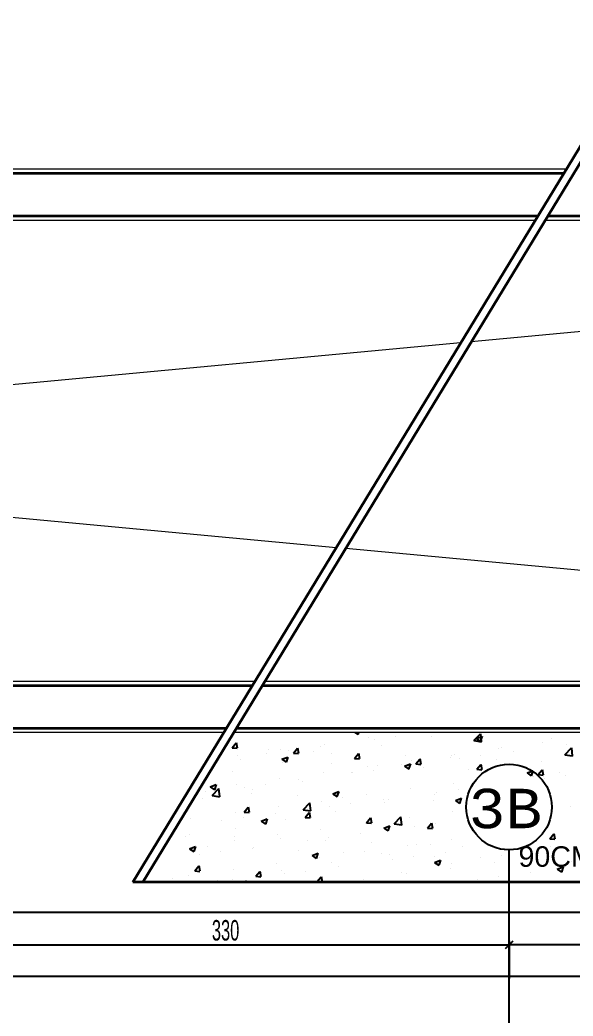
# Model space of a CAD drawing. Header units: inches. Extents: x -7543 to -822, y 102837 to 190349.
# Drawn here: x -836.4263 to -836.3938, y 102837.0206 to 102837.079 of the extents above; entities that cross this region are included whole.
import ezdxf

# ---------------------------------------------------------------- set-up
doc = ezdxf.new("R2010")
doc.units = ezdxf.units.IN
doc.header["$MEASUREMENT"] = 0
for name, pattern in [('__ZG_T_P__9', [22, 1, -10, 1, -10]), ('DASHDOTX2', [2, 1, -0.5, 0, -0.5]), ('DOT', [6.35, 0, -6.35])]:
    doc.linetypes.add(name, pattern=pattern)
for name, color, linetype, lineweight in [('AKS', 1, 'Continuous', 25), ('ICOL', 55, 'Continuous', 25), ('SIVA', 150, 'Continuous', 15), ('TARAMA', 8, 'Continuous', 25), ('YAZI', 7, 'Continuous', 25)]:
    doc.layers.add(name, color=color, linetype=linetype, lineweight=lineweight)
doc.layers.add('DUVAR', color=7, linetype='Continuous', lineweight=35, true_color=0xfc4642)
doc.layers.add('MERDİVEN', color=7, linetype='Continuous', lineweight=20, true_color=0x16c244)
doc.styles.add('ISIM', font='monos.ttf', dxfattribs={"width": 1.1, "height": 200})
doc.styles.add('OLCU', font='tromand.shx', dxfattribs={"width": 0.6, "height": 12})
doc.styles.add('TURKCE', font='arial.ttf')

msp = doc.modelspace()

# ---------------------------------------------------------------- linework, layer by layer
at = {"layer": 'AKS', "linetype": 'DASHDOTX2', "ltscale": 10}
msp.add_line((-836.397578, 102836.79642), (-836.397578, 102837.030376), dxfattribs=at)
at = {"layer": 'AKS', "color": 0}
msp.add_circle((-836.397578, 102837.032886), 0.00251, dxfattribs=at)
at = {"layer": 'DUVAR'}
for p, q in [((-836.419629, 102837.028494), (-836.388907, 102837.078993)), ((-836.419044, 102837.028494), (-836.388322, 102837.078993)), ((-836.320822, 102837.067493), (-836.395318, 102837.067493)), ((-836.319972, 102837.039995), (-836.412048, 102837.039994)), ((-836.320822, 102837.037495), (-836.413569, 102837.037494)), ((-836.329822, 102837.028495), (-836.419629, 102837.028494))]:
    msp.add_line(p, q, dxfattribs=at)
at = {"layer": 'DUVAR', "linetype": '__ZG_T_P__9'}
for p, q in [((-836.394382, 102837.069993), (-836.468322, 102837.069993)), ((-836.395903, 102837.067493), (-836.468322, 102837.067493)), ((-836.412633, 102837.039994), (-836.468322, 102837.039994)), ((-836.414154, 102837.037494), (-836.468322, 102837.037494))]:
    msp.add_line(p, q, dxfattribs=at)
at = {"layer": 'ICOL'}
for p, q in [((-836.739744, 102837.026719), (-836.3544, 102837.026719)), ((-836.397357, 102837.025026), (-836.397798, 102837.024585)), ((-836.397357, 102837.025022), (-836.397798, 102837.024581)), ((-836.397578, 102837.025039), (-836.397578, 102837.022855)), ((-836.397578, 102837.025035), (-836.397578, 102837.022851)), ((-836.397656, 102837.024801), (-836.430494, 102837.024801)), ((-836.3729, 102837.024805), (-836.3975, 102837.024805)), ((-836.3534, 102837.022967), (-836.740744, 102837.022967))]:
    msp.add_line(p, q, dxfattribs=at)
at = {"layer": 'MERDİVEN', "linetype": 'ByBlock', "lineweight": 15}
for p, q in [((-836.320822, 102837.067493), (-836.399797, 102837.060131)), ((-836.407152, 102837.048042), (-836.320822, 102837.039995))]:
    msp.add_line(p, q, dxfattribs=at)
at = {"layer": 'MERDİVEN', "linetype": 'DOT', "lineweight": 15}
for p, q in [((-836.400417, 102837.060073), (-836.468322, 102837.053743)), ((-836.468322, 102837.053743), (-836.407706, 102837.048093))]:
    msp.add_line(p, q, dxfattribs=at)
at = {"layer": 'SIVA', "linetype": '__ZG_T_P__9'}
for p, q in [((-836.39423, 102837.070243), (-836.468322, 102837.070243)), ((-836.396055, 102837.067243), (-836.468322, 102837.067243)), ((-836.412481, 102837.040244), (-836.468322, 102837.040244)), ((-836.414306, 102837.037244), (-836.468322, 102837.037244))]:
    msp.add_line(p, q, dxfattribs=at)
at = {"layer": 'SIVA'}
for p, q in [((-836.321072, 102837.067243), (-836.39547, 102837.067243)), ((-836.319972, 102837.040245), (-836.411896, 102837.040244)), ((-836.321072, 102837.037245), (-836.413721, 102837.037244))]:
    msp.add_line(p, q, dxfattribs=at)
at = {"layer": 'TARAMA'}
for p, q in [((-836.40662, 102837.037244), (-836.406444, 102837.037126)), ((-836.40643, 102837.037126), (-836.40639, 102837.037244)), ((-836.405827, 102837.036941), (-836.405827, 102837.036941)), ((-836.405476, 102837.036859), (-836.405476, 102837.036859)), ((-836.404225, 102837.037024), (-836.404225, 102837.037024)), ((-836.402141, 102837.036997), (-836.402141, 102837.036997)), ((-836.399644, 102837.036774), (-836.399255, 102837.03718)), ((-836.399644, 102837.036774), (-836.399199, 102837.036705)), ((-836.399507, 102837.036893), (-836.399157, 102837.037027)), ((-836.399507, 102837.036893), (-836.399259, 102837.036725)), ((-836.399244, 102837.036726), (-836.399143, 102837.037028)), ((-836.399184, 102837.036703), (-836.39924, 102837.037178)), ((-836.395631, 102837.036675), (-836.395631, 102837.036675)), ((-836.395111, 102837.036901), (-836.395111, 102837.036901)), ((-836.41381, 102837.036353), (-836.413569, 102837.036641)), ((-836.41381, 102837.036353), (-836.413511, 102837.036327)), ((-836.413496, 102837.036328), (-836.413554, 102837.036641)), ((-836.411683, 102837.036234), (-836.411683, 102837.036234)), ((-836.410949, 102837.036246), (-836.410949, 102837.036246)), ((-836.410528, 102837.036194), (-836.410528, 102837.036194)), ((-836.410223, 102837.03604), (-836.409982, 102837.036327)), ((-836.40991, 102837.036014), (-836.409968, 102837.036328)), ((-836.409014, 102837.036121), (-836.409014, 102837.036121)), ((-836.408634, 102837.036443), (-836.408634, 102837.036443)), ((-836.408424, 102837.036566), (-836.408424, 102837.036566)), ((-836.405057, 102837.036497), (-836.405057, 102837.036497)), ((-836.398198, 102837.036323), (-836.398198, 102837.036323)), ((-836.398027, 102837.0364), (-836.398027, 102837.0364)), ((-836.397343, 102837.036131), (-836.397343, 102837.036131)), ((-836.394308, 102837.035946), (-836.393918, 102837.036352)), ((-836.394185, 102837.036546), (-836.394185, 102837.036546)), ((-836.393848, 102837.035875), (-836.393903, 102837.03635)), ((-836.413517, 102837.035894), (-836.413517, 102837.035894)), ((-836.413298, 102837.035675), (-836.413298, 102837.035675)), ((-836.411779, 102837.036029), (-836.411779, 102837.036029)), ((-836.410894, 102837.035681), (-836.410544, 102837.035815)), ((-836.410894, 102837.035681), (-836.410645, 102837.035513)), ((-836.410631, 102837.035514), (-836.410529, 102837.035816)), ((-836.410629, 102837.035562), (-836.410629, 102837.035562)), ((-836.410223, 102837.03604), (-836.409925, 102837.036014)), ((-836.407973, 102837.035996), (-836.407973, 102837.035996)), ((-836.406637, 102837.035726), (-836.406396, 102837.036013)), ((-836.406637, 102837.035726), (-836.406338, 102837.0357)), ((-836.406324, 102837.0357), (-836.406381, 102837.036014)), ((-836.406345, 102837.036008), (-836.406345, 102837.036008)), ((-836.403676, 102837.035895), (-836.403676, 102837.035895)), ((-836.403321, 102837.035628), (-836.403321, 102837.035628)), ((-836.403051, 102837.035412), (-836.40281, 102837.035699)), ((-836.402737, 102837.035387), (-836.402795, 102837.0357)), ((-836.401007, 102837.035782), (-836.401007, 102837.035782)), ((-836.400943, 102837.0359), (-836.400943, 102837.0359)), ((-836.400795, 102837.035948), (-836.400795, 102837.035948)), ((-836.400488, 102837.035717), (-836.400488, 102837.035717)), ((-836.399237, 102837.035881), (-836.399237, 102837.035881)), ((-836.398338, 102837.03567), (-836.398338, 102837.03567)), ((-836.395669, 102837.035557), (-836.395669, 102837.035557)), ((-836.394308, 102837.035946), (-836.393863, 102837.035877)), ((-836.413805, 102837.034995), (-836.413805, 102837.034995)), ((-836.410889, 102837.035496), (-836.410889, 102837.035496)), ((-836.40796, 102837.035449), (-836.40796, 102837.035449)), ((-836.405888, 102837.035276), (-836.405888, 102837.035276)), ((-836.40554, 102837.035052), (-836.40554, 102837.035052)), ((-836.405291, 102837.035336), (-836.405291, 102837.035336)), ((-836.403859, 102837.035399), (-836.403859, 102837.035399)), ((-836.403709, 102837.03528), (-836.403358, 102837.035415)), ((-836.403709, 102837.03528), (-836.40346, 102837.035112)), ((-836.403646, 102837.035301), (-836.403646, 102837.035301)), ((-836.403445, 102837.035113), (-836.403344, 102837.035415)), ((-836.403051, 102837.035412), (-836.402752, 102837.035386)), ((-836.402622, 102837.035224), (-836.402622, 102837.035224)), ((-836.399953, 102837.035111), (-836.399953, 102837.035111)), ((-836.399464, 102837.035098), (-836.399223, 102837.035386)), ((-836.399464, 102837.035098), (-836.399166, 102837.035072)), ((-836.399151, 102837.035073), (-836.399209, 102837.035386)), ((-836.396523, 102837.03488), (-836.396173, 102837.035014)), ((-836.396259, 102837.034713), (-836.396158, 102837.035015)), ((-836.395878, 102837.034785), (-836.395637, 102837.035072)), ((-836.395692, 102837.035011), (-836.395692, 102837.035011)), ((-836.395565, 102837.034759), (-836.395622, 102837.035073)), ((-836.41101, 102837.034581), (-836.41101, 102837.034581)), ((-836.409949, 102837.034471), (-836.409949, 102837.034471)), ((-836.409691, 102837.034398), (-836.409691, 102837.034398)), ((-836.408485, 102837.034901), (-836.408485, 102837.034901)), ((-836.406792, 102837.034887), (-836.406792, 102837.034887)), ((-836.406775, 102837.034899), (-836.406775, 102837.034899)), ((-836.396523, 102837.03488), (-836.396274, 102837.034712)), ((-836.396118, 102837.03465), (-836.396118, 102837.03465)), ((-836.395878, 102837.034785), (-836.395579, 102837.034758)), ((-836.395501, 102837.034574), (-836.395501, 102837.034574)), ((-836.394614, 102837.034885), (-836.394614, 102837.034885)), ((-836.394249, 102837.034739), (-836.394249, 102837.034739)), ((-836.415347, 102837.033805), (-836.415347, 102837.033805)), ((-836.415095, 102837.034068), (-836.414745, 102837.034202)), ((-836.415095, 102837.034068), (-836.414847, 102837.0339)), ((-836.41499, 102837.033558), (-836.4146, 102837.033964)), ((-836.414832, 102837.033901), (-836.41473, 102837.034203)), ((-836.41453, 102837.033488), (-836.414585, 102837.033962)), ((-836.413577, 102837.034229), (-836.413577, 102837.034229)), ((-836.413095, 102837.034057), (-836.413095, 102837.034057)), ((-836.412607, 102837.033897), (-836.412607, 102837.033897)), ((-836.411843, 102837.034222), (-836.411843, 102837.034222)), ((-836.40791, 102837.033668), (-836.40756, 102837.033802)), ((-836.407646, 102837.0335), (-836.407545, 102837.033803)), ((-836.403381, 102837.033964), (-836.403381, 102837.033964)), ((-836.400856, 102837.034284), (-836.400856, 102837.034284)), ((-836.400552, 102837.033909), (-836.400552, 102837.033909)), ((-836.415523, 102837.033397), (-836.415523, 102837.033397)), ((-836.41499, 102837.033558), (-836.414545, 102837.033489)), ((-836.412678, 102837.033692), (-836.412678, 102837.033692)), ((-836.410009, 102837.033579), (-836.410009, 102837.033579)), ((-836.408545, 102837.033237), (-836.408545, 102837.033237)), ((-836.40791, 102837.033668), (-836.407661, 102837.0335)), ((-836.40734, 102837.033466), (-836.40734, 102837.033466)), ((-836.405949, 102837.033612), (-836.405949, 102837.033612)), ((-836.404962, 102837.033329), (-836.404962, 102837.033329)), ((-836.404671, 102837.033354), (-836.404671, 102837.033354)), ((-836.402002, 102837.033241), (-836.402002, 102837.033241)), ((-836.40195, 102837.033649), (-836.40195, 102837.033649)), ((-836.401804, 102837.033745), (-836.401804, 102837.033745)), ((-836.400724, 102837.033267), (-836.400374, 102837.033401)), ((-836.400724, 102837.033267), (-836.400475, 102837.033099)), ((-836.400461, 102837.0331), (-836.400359, 102837.033402)), ((-836.413116, 102837.032592), (-836.412875, 102837.03288)), ((-836.413116, 102837.032592), (-836.412817, 102837.032566)), ((-836.412802, 102837.032567), (-836.41286, 102837.03288)), ((-836.411071, 102837.032917), (-836.411071, 102837.032917)), ((-836.409654, 102837.032731), (-836.409264, 102837.033137)), ((-836.409654, 102837.032731), (-836.409209, 102837.032662)), ((-836.409194, 102837.03266), (-836.409249, 102837.033135)), ((-836.408107, 102837.032915), (-836.408107, 102837.032915)), ((-836.407782, 102837.032648), (-836.407782, 102837.032648)), ((-836.406855, 102837.033079), (-836.406855, 102837.033079)), ((-836.404866, 102837.033149), (-836.404866, 102837.033149)), ((-836.400917, 102837.03262), (-836.400917, 102837.03262)), ((-836.393994, 102837.032903), (-836.393994, 102837.032903)), ((-836.416235, 102837.03219), (-836.416235, 102837.03219)), ((-836.41441, 102837.032085), (-836.41441, 102837.032085)), ((-836.413638, 102837.032565), (-836.413638, 102837.032565)), ((-836.413158, 102837.03225), (-836.413158, 102837.03225)), ((-836.412111, 102837.032055), (-836.411761, 102837.032189)), ((-836.412111, 102837.032055), (-836.411862, 102837.031887)), ((-836.411847, 102837.031888), (-836.411746, 102837.03219)), ((-836.411265, 102837.032499), (-836.411265, 102837.032499)), ((-836.410698, 102837.032148), (-836.410698, 102837.032148)), ((-836.40953, 102837.032279), (-836.409289, 102837.032566)), ((-836.40953, 102837.032279), (-836.409231, 102837.032253)), ((-836.409216, 102837.032253), (-836.409274, 102837.032567)), ((-836.405943, 102837.031965), (-836.405702, 102837.032252)), ((-836.40563, 102837.031939), (-836.405688, 102837.032253)), ((-836.404317, 102837.031903), (-836.403928, 102837.032309)), ((-836.403858, 102837.031832), (-836.403913, 102837.032307)), ((-836.403442, 102837.032299), (-836.403442, 102837.032299)), ((-836.399974, 102837.032187), (-836.399974, 102837.032187)), ((-836.413613, 102837.031647), (-836.413613, 102837.031647)), ((-836.408606, 102837.031573), (-836.408606, 102837.031573)), ((-836.406009, 102837.031947), (-836.406009, 102837.031947)), ((-836.405943, 102837.031965), (-836.405644, 102837.031939)), ((-836.404925, 102837.031654), (-836.404575, 102837.031789)), ((-836.404925, 102837.031654), (-836.404676, 102837.031487)), ((-836.404662, 102837.031487), (-836.40456, 102837.03179)), ((-836.404317, 102837.031903), (-836.403873, 102837.031834)), ((-836.403119, 102837.031772), (-836.403119, 102837.031772)), ((-836.402357, 102837.031651), (-836.402116, 102837.031938)), ((-836.402357, 102837.031651), (-836.402058, 102837.031625)), ((-836.402043, 102837.031626), (-836.402101, 102837.031939)), ((-836.401867, 102837.031937), (-836.401867, 102837.031937)), ((-836.416529, 102837.031147), (-836.416529, 102837.031147)), ((-836.416321, 102837.03125), (-836.416321, 102837.03125)), ((-836.413699, 102837.0309), (-836.413699, 102837.0309)), ((-836.413652, 102837.031137), (-836.413652, 102837.031137)), ((-836.411132, 102837.031252), (-836.411132, 102837.031252)), ((-836.410983, 102837.031024), (-836.410983, 102837.031024)), ((-836.409422, 102837.030943), (-836.409422, 102837.030943)), ((-836.408314, 102837.030912), (-836.408314, 102837.030912)), ((-836.408171, 102837.031107), (-836.408171, 102837.031107)), ((-836.406277, 102837.031357), (-836.406277, 102837.031357)), ((-836.400977, 102837.030955), (-836.400977, 102837.030955)), ((-836.395184, 102837.031024), (-836.394943, 102837.031311)), ((-836.395184, 102837.031024), (-836.394886, 102837.030997)), ((-836.394986, 102837.031044), (-836.394986, 102837.031044)), ((-836.394871, 102837.030998), (-836.394929, 102837.031312)), ((-836.416312, 102837.030442), (-836.415962, 102837.030577)), ((-836.416312, 102837.030442), (-836.416063, 102837.030274)), ((-836.416296, 102837.030525), (-836.416296, 102837.030525)), ((-836.416048, 102837.030275), (-836.415947, 102837.030577)), ((-836.415267, 102837.030578), (-836.415267, 102837.030578)), ((-836.414474, 102837.030278), (-836.414474, 102837.030278)), ((-836.412598, 102837.030465), (-836.412598, 102837.030465)), ((-836.41258, 102837.030527), (-836.41258, 102837.030527)), ((-836.409928, 102837.030353), (-836.409928, 102837.030353)), ((-836.40607, 102837.030283), (-836.40607, 102837.030283)), ((-836.405645, 102837.030799), (-836.405645, 102837.030799)), ((-836.403503, 102837.030635), (-836.403503, 102837.030635)), ((-836.402975, 102837.030686), (-836.402975, 102837.030686)), ((-836.402156, 102837.030666), (-836.402156, 102837.030666)), ((-836.400306, 102837.030573), (-836.400306, 102837.030573)), ((-836.395126, 102837.030569), (-836.395126, 102837.030569)), ((-836.394968, 102837.030348), (-836.394968, 102837.030348)), ((-836.415725, 102837.030113), (-836.415725, 102837.030113)), ((-836.409126, 102837.030042), (-836.408776, 102837.030176)), ((-836.409126, 102837.030042), (-836.408878, 102837.029874)), ((-836.408863, 102837.029875), (-836.408761, 102837.030177)), ((-836.408667, 102837.029908), (-836.408667, 102837.029908)), ((-836.407988, 102837.029665), (-836.407988, 102837.029665)), ((-836.407259, 102837.03024), (-836.407259, 102837.03024)), ((-836.405072, 102837.030165), (-836.405072, 102837.030165)), ((-836.40459, 102837.030127), (-836.40459, 102837.030127)), ((-836.404435, 102837.0298), (-836.404435, 102837.0298)), ((-836.403183, 102837.029965), (-836.403183, 102837.029965)), ((-836.401941, 102837.029641), (-836.401591, 102837.029776)), ((-836.401921, 102837.030014), (-836.401921, 102837.030014)), ((-836.401677, 102837.029474), (-836.401576, 102837.029776)), ((-836.401289, 102837.030214), (-836.401289, 102837.030214)), ((-836.399252, 102837.029902), (-836.399252, 102837.029902)), ((-836.398441, 102837.029665), (-836.398441, 102837.029665)), ((-836.398042, 102837.030069), (-836.398042, 102837.030069)), ((-836.396583, 102837.029789), (-836.396583, 102837.029789)), ((-836.395874, 102837.030018), (-836.395874, 102837.030018)), ((-836.393914, 102837.029676), (-836.393914, 102837.029676)), ((-836.416008, 102837.029145), (-836.415767, 102837.029433)), ((-836.416008, 102837.029145), (-836.41571, 102837.029119)), ((-836.415695, 102837.02912), (-836.415753, 102837.029433)), ((-836.41376, 102837.029236), (-836.41376, 102837.029236)), ((-836.412422, 102837.028831), (-836.412181, 102837.029119)), ((-836.412109, 102837.028806), (-836.412166, 102837.029119)), ((-836.411193, 102837.029588), (-836.411193, 102837.029588)), ((-836.410904, 102837.029164), (-836.410904, 102837.029164)), ((-836.409486, 102837.029135), (-836.409486, 102837.029135)), ((-836.407592, 102837.029385), (-836.407592, 102837.029385)), ((-836.401941, 102837.029641), (-836.401692, 102837.029474)), ((-836.401038, 102837.029291), (-836.401038, 102837.029291)), ((-836.400958, 102837.029568), (-836.400958, 102837.029568)), ((-836.394755, 102837.029241), (-836.394405, 102837.029375)), ((-836.394755, 102837.029241), (-836.394506, 102837.029073)), ((-836.394491, 102837.029074), (-836.39439, 102837.029376)), ((-836.418882, 102837.028541), (-836.418882, 102837.028541)), ((-836.417316, 102837.028708), (-836.417316, 102837.028708)), ((-836.416357, 102837.028861), (-836.416357, 102837.028861)), ((-836.414647, 102837.028596), (-836.414647, 102837.028596)), ((-836.413895, 102837.028555), (-836.413895, 102837.028555)), ((-836.41382, 102837.028664), (-836.41382, 102837.028664)), ((-836.413159, 102837.028494), (-836.412977, 102837.028564)), ((-836.412986, 102837.028494), (-836.412962, 102837.028564)), ((-836.412422, 102837.028831), (-836.412123, 102837.028805)), ((-836.410738, 102837.028971), (-836.410738, 102837.028971)), ((-836.408836, 102837.028518), (-836.408595, 102837.028805)), ((-836.408836, 102837.028518), (-836.408564, 102837.028494)), ((-836.408523, 102837.028494), (-836.40858, 102837.028806)), ((-836.40679, 102837.028567), (-836.40679, 102837.028567)), ((-836.406131, 102837.028618), (-836.406131, 102837.028618)), ((-836.403874, 102837.029068), (-836.403874, 102837.029068)), ((-836.403564, 102837.028971), (-836.403564, 102837.028971)), ((-836.399447, 102837.028658), (-836.399447, 102837.028658)), ((-836.398195, 102837.028823), (-836.398195, 102837.028823)), ((-836.396301, 102837.029072), (-836.396301, 102837.029072))]:
    msp.add_line(p, q, dxfattribs=at)

# ---------------------------------------------------------------- texts
at = {"layer": 'AKS', "style": 'ISIM', "width": 1.1}
msp.add_text('3B', height=0.00231, dxfattribs=at).set_placement((-836.399947, 102837.031645))
at = {"layer": 'ICOL', "style": 'OLCU', "width": 0.6}
msp.add_text('330', height=0.0012, dxfattribs=at).set_placement((-836.415, 102837.025065))
at = {"layer": 'YAZI', "style": 'TURKCE'}
msp.add_text('90CM SIKISTIRILMIS TOPRAK', height=0.0012, dxfattribs=at).set_placement((-836.397024, 102837.029386))

doc.saveas('drawing.dxf')
